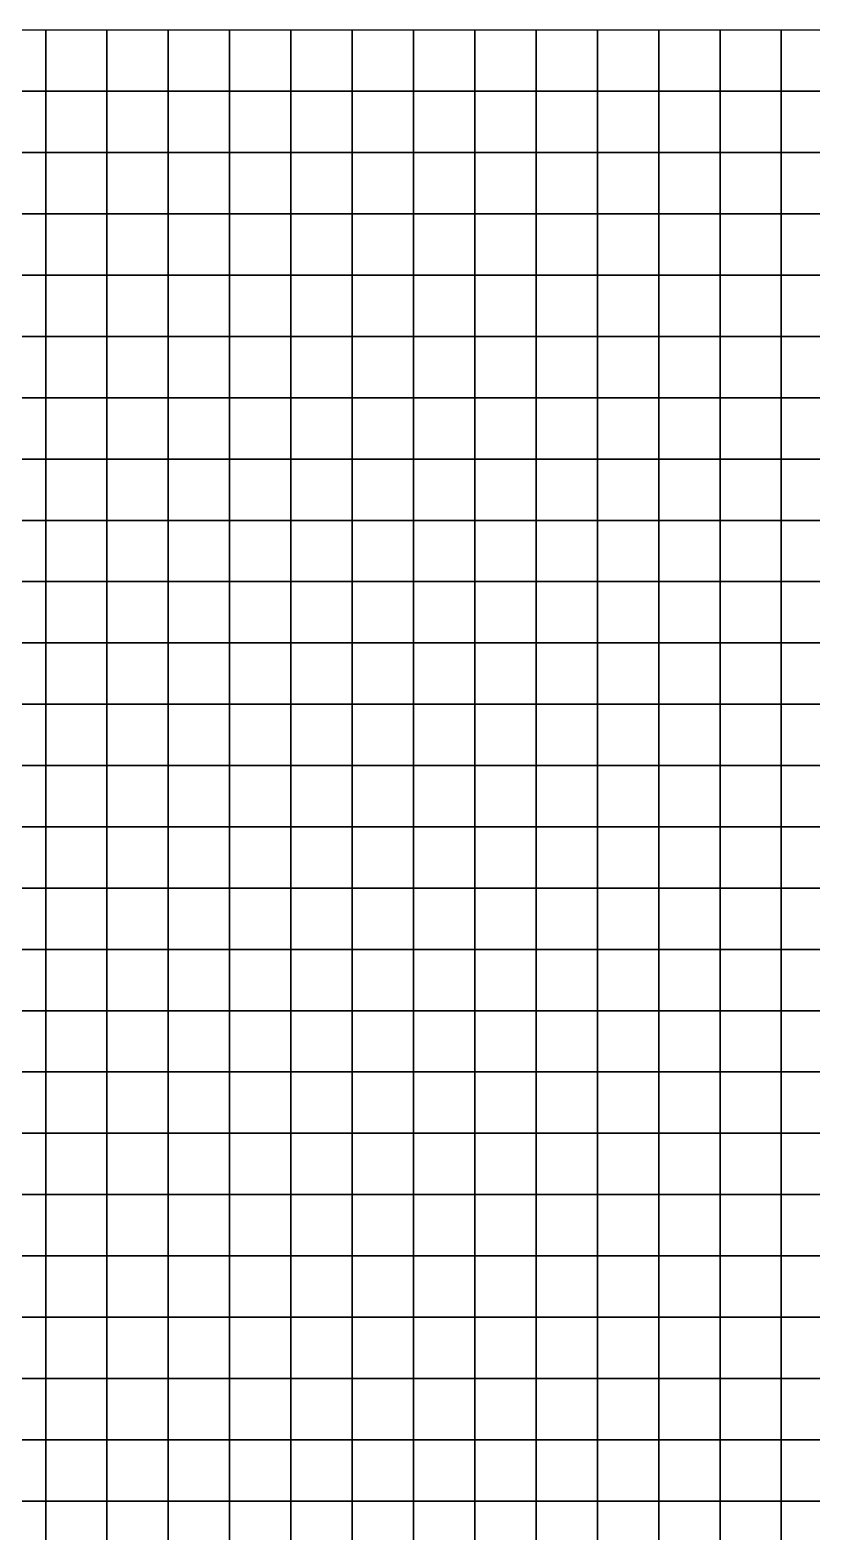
# Model space of a CAD drawing. Extents: x -32000 to 32000, y -32000 to 32000.
# Drawn here: x -23843 to -15680, y 16317 to 32000 of the extents above; entities that cross this region are included whole.
import ezdxf

# ---------------------------------------------------------------- set-up
doc = ezdxf.new("R2010")
doc.units = 0

msp = doc.modelspace()

# ---------------------------------------------------------------- linework, layer by layer
at = {"color": 1}
for points in [[(-24320, 31359.9961, 2082.3611), (-23680, 31359.9961, 2142.1033), (-23680, 32000), (-24320, 32000)], [(-23680, 31359.9961, 2142.1033), (-23040, 31359.9961, 2146.572), (-23040, 32000), (-23680, 32000)], [(-23040, 31359.9961, 2146.572), (-22400, 31359.9961, 1564.6782), (-22400, 32000), (-23040, 32000)], [(-22400, 31359.9961, 1564.6782), (-21760, 31359.9961, 1211.0225), (-21760, 32000), (-22400, 32000)], [(-21760, 31359.9961, 1211.0225), (-21120, 31359.9961, 1120.1591), (-21120, 32000), (-21760, 32000)], [(-21120, 31359.9961, 1120.1591), (-20480, 31359.9961, 883.9637), (-20480, 32000), (-21120, 32000)], [(-20480, 31359.9961, 883.9637), (-19840, 31359.9961, 720.4406), (-19840, 32000), (-20480, 32000)], [(-19840, 31359.9961, 720.4406), (-19200, 31359.9961, 608.906), (-19200, 32000), (-19840, 32000)], [(-19200, 31359.9961, 608.906), (-18560, 31359.9961, 471.6599), (-18560, 32000), (-19200, 32000)], [(-18560, 31359.9961, 471.6599), (-17920, 31359.9961, 416.6505), (-17920, 32000), (-18560, 32000)], [(-17920, 31359.9961, 416.6505), (-17280, 31359.9961, 490.7422), (-17280, 32000), (-17920, 32000)], [(-17280, 31359.9961, 490.7422), (-16640, 31359.9961, 812.2722), (-16640, 32000), (-17280, 32000)], [(-16640, 31359.9961, 812.2722), (-16000, 31359.9961, 1334.9171), (-16000, 32000), (-16640, 32000)], [(-16000, 31359.9961, 1334.9171), (-15360, 31359.9961, 1745.0542), (-15360, 32000), (-16000, 32000)], [(-24320, 30719.9961, 2654.4028), (-23680, 30719.9961, 2524.3857), (-23680, 31359.9961, 2142.1033), (-24320, 31359.9961, 2082.3611)], [(-23680, 30719.9961, 2524.3857), (-23040, 30719.9961, 2294.7563), (-23040, 31359.9961, 2146.572), (-23680, 31359.9961, 2142.1033)], [(-23040, 30719.9961, 2294.7563), (-22400, 30719.9961, 1602.8168), (-22400, 31359.9961, 1564.6782), (-23040, 31359.9961, 2146.572)], [(-22400, 30719.9961, 1602.8168), (-21760, 30719.9961, 1224.6257), (-21760, 31359.9961, 1211.0225), (-22400, 31359.9961, 1564.6782)], [(-21760, 30719.9961, 1224.6257), (-21120, 30719.9961, 1132.8544), (-21120, 31359.9961, 1120.1591), (-21760, 31359.9961, 1211.0225)], [(-21120, 30719.9961, 1132.8544), (-20480, 30719.9961, 1013.6851), (-20480, 31359.9961, 883.9637), (-21120, 31359.9961, 1120.1591)], [(-20480, 30719.9961, 1013.6851), (-19840, 30719.9961, 879.4163), (-19840, 31359.9961, 720.4406), (-20480, 31359.9961, 883.9637)], [(-19840, 30719.9961, 879.4163), (-19200, 30719.9961, 806.201), (-19200, 31359.9961, 608.906), (-19840, 31359.9961, 720.4406)], [(-19200, 30719.9961, 806.201), (-18560, 30719.9961, 708.9922), (-18560, 31359.9961, 471.6599), (-19200, 31359.9961, 608.906)], [(-18560, 30719.9961, 708.9922), (-17920, 30719.9961, 681.8777), (-17920, 31359.9961, 416.6505), (-18560, 31359.9961, 471.6599)], [(-17920, 30719.9961, 681.8777), (-17280, 30719.9961, 837.8306), (-17280, 31359.9961, 490.7422), (-17920, 31359.9961, 416.6505)], [(-17280, 30719.9961, 837.8306), (-16640, 30719.9961, 1079.7969), (-16640, 31359.9961, 812.2722), (-17280, 31359.9961, 490.7422)], [(-16640, 30719.9961, 1079.7969), (-16000, 30719.9961, 1380.9093), (-16000, 31359.9961, 1334.9171), (-16640, 31359.9961, 812.2722)], [(-16000, 30719.9961, 1380.9093), (-15360, 30719.9961, 1788.2471), (-15360, 31359.9961, 1745.0542), (-16000, 31359.9961, 1334.9171)], [(-24320, 30079.9961, 3199.8572), (-23680, 30079.9961, 2884.7847), (-23680, 30719.9961, 2524.3857), (-24320, 30719.9961, 2654.4028)], [(-23680, 30079.9961, 2884.7847), (-23040, 30079.9961, 2554.6899), (-23040, 30719.9961, 2294.7563), (-23680, 30719.9961, 2524.3857)], [(-23040, 30079.9961, 2554.6899), (-22400, 30079.9961, 2077.812), (-22400, 30719.9961, 1602.8168), (-23040, 30719.9961, 2294.7563)], [(-22400, 30079.9961, 2077.812), (-21760, 30079.9961, 1721.3451), (-21760, 30719.9961, 1224.6257), (-22400, 30719.9961, 1602.8168)], [(-21760, 30079.9961, 1721.3451), (-21120, 30079.9961, 1493.8444), (-21120, 30719.9961, 1132.8544), (-21760, 30719.9961, 1224.6257)], [(-21120, 30079.9961, 1493.8444), (-20480, 30079.9961, 1368.292), (-20480, 30719.9961, 1013.6851), (-21120, 30719.9961, 1132.8544)], [(-20480, 30079.9961, 1368.292), (-19840, 30079.9961, 1185.7764), (-19840, 30719.9961, 879.4163), (-20480, 30719.9961, 1013.6851)], [(-19840, 30079.9961, 1185.7764), (-19200, 30079.9961, 1046.4291), (-19200, 30719.9961, 806.201), (-19840, 30719.9961, 879.4163)], [(-19200, 30079.9961, 1046.4291), (-18560, 30079.9961, 975.9291), (-18560, 30719.9961, 708.9922), (-19200, 30719.9961, 806.201)], [(-18560, 30079.9961, 975.9291), (-17920, 30079.9961, 905.6034), (-17920, 30719.9961, 681.8777), (-18560, 30719.9961, 708.9922)], [(-17920, 30079.9961, 905.6034), (-17280, 30079.9961, 1088.4774), (-17280, 30719.9961, 837.8306), (-17920, 30719.9961, 681.8777)], [(-17280, 30079.9961, 1088.4774), (-16640, 30079.9961, 1305.6707), (-16640, 30719.9961, 1079.7969), (-17280, 30719.9961, 837.8306)], [(-16640, 30079.9961, 1305.6707), (-16000, 30079.9961, 1406.7507), (-16000, 30719.9961, 1380.9093), (-16640, 30719.9961, 1079.7969)], [(-16000, 30079.9961, 1406.7507), (-15360, 30079.9961, 1702.9196), (-15360, 30719.9961, 1788.2471), (-16000, 30719.9961, 1380.9093)], [(-24320, 29440, 3462.4221), (-23680, 29440, 3119.6563), (-23680, 30079.9961, 2884.7847), (-24320, 30079.9961, 3199.8572)], [(-23680, 29440, 3119.6563), (-23040, 29440, 2884.8623), (-23040, 30079.9961, 2554.6899), (-23680, 30079.9961, 2884.7847)], [(-23040, 29440, 2884.8623), (-22400, 29440, 2405.1887), (-22400, 30079.9961, 2077.812), (-23040, 30079.9961, 2554.6899)], [(-22400, 29440, 2405.1887), (-21760, 29440, 1870.9257), (-21760, 30079.9961, 1721.3451), (-22400, 30079.9961, 2077.812)], [(-21760, 29440, 1870.9257), (-21120, 29440, 1648.2645), (-21120, 30079.9961, 1493.8444), (-21760, 30079.9961, 1721.3451)], [(-21120, 29440, 1648.2645), (-20480, 29440, 1580.0179), (-20480, 30079.9961, 1368.292), (-21120, 30079.9961, 1493.8444)], [(-20480, 29440, 1580.0179), (-19840, 29440, 1452.3862), (-19840, 30079.9961, 1185.7764), (-20480, 30079.9961, 1368.292)], [(-19840, 29440, 1452.3862), (-19200, 29440, 1313.2853), (-19200, 30079.9961, 1046.4291), (-19840, 30079.9961, 1185.7764)], [(-19200, 29440, 1313.2853), (-18560, 29440, 1148.7229), (-18560, 30079.9961, 975.9291), (-19200, 30079.9961, 1046.4291)], [(-18560, 29440, 1148.7229), (-17920, 29440, 1071.7936), (-17920, 30079.9961, 905.6034), (-18560, 30079.9961, 975.9291)], [(-17920, 29440, 1071.7936), (-17280, 29440, 1298.3668), (-17280, 30079.9961, 1088.4774), (-17920, 30079.9961, 905.6034)], [(-17280, 29440, 1298.3668), (-16640, 29440, 1539.6964), (-16640, 30079.9961, 1305.6707), (-17280, 30079.9961, 1088.4774)], [(-16640, 29440, 1539.6964), (-16000, 29440, 1561.2625), (-16000, 30079.9961, 1406.7507), (-16640, 30079.9961, 1305.6707)], [(-16000, 29440, 1561.2625), (-15360, 29440, 1638.9646), (-15360, 30079.9961, 1702.9196), (-16000, 30079.9961, 1406.7507)], [(-24320, 28800, 3607.5706), (-23680, 28800, 3231.467), (-23680, 29440, 3119.6563), (-24320, 29440, 3462.4221)], [(-23680, 28800, 3231.467), (-23040, 28800, 3018.9421), (-23040, 29440, 2884.8623), (-23680, 29440, 3119.6563)], [(-23040, 28800, 3018.9421), (-22400, 28800, 2572.9609), (-22400, 29440, 2405.1887), (-23040, 29440, 2884.8623)], [(-22400, 28800, 2572.9609), (-21760, 28800, 2119.2683), (-21760, 29440, 1870.9257), (-22400, 29440, 2405.1887)], [(-21760, 28800, 2119.2683), (-21120, 28800, 1943.1288), (-21120, 29440, 1648.2645), (-21760, 29440, 1870.9257)], [(-21120, 28800, 1943.1288), (-20480, 28800, 1747.6288), (-20480, 29440, 1580.0179), (-21120, 29440, 1648.2645)], [(-20480, 28800, 1747.6288), (-19840, 28800, 1531.1403), (-19840, 29440, 1452.3862), (-20480, 29440, 1580.0179)], [(-19840, 28800, 1531.1403), (-19200, 28800, 1345.4757), (-19200, 29440, 1313.2853), (-19840, 29440, 1452.3862)], [(-19200, 28800, 1345.4757), (-18560, 28800, 1320.6588), (-18560, 29440, 1148.7229), (-19200, 29440, 1313.2853)], [(-18560, 28800, 1320.6588), (-17920, 28800, 1490.0497), (-17920, 29440, 1071.7936), (-18560, 29440, 1148.7229)], [(-17920, 28800, 1490.0497), (-17280, 28800, 1621.9663), (-17280, 29440, 1298.3668), (-17920, 29440, 1071.7936)], [(-17280, 28800, 1621.9663), (-16640, 28800, 1707.7146), (-16640, 29440, 1539.6964), (-17280, 29440, 1298.3668)], [(-16640, 28800, 1707.7146), (-16000, 28800, 1685.5737), (-16000, 29440, 1561.2625), (-16640, 29440, 1539.6964)], [(-16000, 28800, 1685.5737), (-15360, 28800, 1627.8049), (-15360, 29440, 1638.9646), (-16000, 29440, 1561.2625)], [(-24320, 28160, 3747.0063), (-23680, 28160, 3428.0391), (-23680, 28800, 3231.467), (-24320, 28800, 3607.5706)], [(-23680, 28160, 3428.0391), (-23040, 28160, 3093.3162), (-23040, 28800, 3018.9421), (-23680, 28800, 3231.467)], [(-23040, 28160, 3093.3162), (-22400, 28160, 2756.9104), (-22400, 28800, 2572.9609), (-23040, 28800, 3018.9421)], [(-22400, 28160, 2756.9104), (-21760, 28160, 2501.4211), (-21760, 28800, 2119.2683), (-22400, 28800, 2572.9609)], [(-21760, 28160, 2501.4211), (-21120, 28160, 2145.8286), (-21120, 28800, 1943.1288), (-21760, 28800, 2119.2683)], [(-21120, 28160, 2145.8286), (-20480, 28160, 1761.3495), (-20480, 28800, 1747.6288), (-21120, 28800, 1943.1288)], [(-20480, 28160, 1761.3495), (-19840, 28160, 1583.2365), (-19840, 28800, 1531.1403), (-20480, 28800, 1747.6288)], [(-19840, 28160, 1583.2365), (-19200, 28160, 1477.599), (-19200, 28800, 1345.4757), (-19840, 28800, 1531.1403)], [(-19200, 28160, 1477.599), (-18560, 28160, 1537.072), (-18560, 28800, 1320.6588), (-19200, 28800, 1345.4757)], [(-18560, 28160, 1537.072), (-17920, 28160, 1693.4133), (-17920, 28800, 1490.0497), (-18560, 28800, 1320.6588)], [(-17920, 28160, 1693.4133), (-17280, 28160, 1728.2915), (-17280, 28800, 1621.9663), (-17920, 28800, 1490.0497)], [(-17280, 28160, 1728.2915), (-16640, 28160, 1751.8278), (-16640, 28800, 1707.7146), (-17280, 28800, 1621.9663)], [(-16640, 28160, 1751.8278), (-16000, 28160, 1742.9293), (-16000, 28800, 1685.5737), (-16640, 28800, 1707.7146)], [(-16000, 28160, 1742.9293), (-15360, 28160, 1652.3872), (-15360, 28800, 1627.8049), (-16000, 28800, 1685.5737)], [(-24320, 27520, 3625.5027), (-23680, 27520, 3553.5259), (-23680, 28160, 3428.0391), (-24320, 28160, 3747.0063)], [(-23680, 27520, 3553.5259), (-23040, 27520, 3259.208), (-23040, 28160, 3093.3162), (-23680, 28160, 3428.0391)], [(-23040, 27520, 3259.208), (-22400, 27520, 2862.6216), (-22400, 28160, 2756.9104), (-23040, 28160, 3093.3162)], [(-22400, 27520, 2862.6216), (-21760, 27520, 2501.3479), (-21760, 28160, 2501.4211), (-22400, 28160, 2756.9104)], [(-21760, 27520, 2501.3479), (-21120, 27520, 2010.4418), (-21120, 28160, 2145.8286), (-21760, 28160, 2501.4211)], [(-21120, 27520, 2010.4418), (-20480, 27520, 1658.0505), (-20480, 28160, 1761.3495), (-21120, 28160, 2145.8286)], [(-20480, 27520, 1658.0505), (-19840, 27520, 1599.4379), (-19840, 28160, 1583.2365), (-20480, 28160, 1761.3495)], [(-19840, 27520, 1599.4379), (-19200, 27520, 1621.5787), (-19200, 28160, 1477.599), (-19840, 28160, 1583.2365)], [(-19200, 27520, 1621.5787), (-18560, 27520, 1627.5171), (-18560, 28160, 1537.072), (-19200, 28160, 1477.599)], [(-18560, 27520, 1627.5171), (-17920, 27520, 1628.8416), (-17920, 28160, 1693.4133), (-18560, 28160, 1537.072)], [(-17920, 27520, 1628.8416), (-17280, 27520, 1632.0415), (-17280, 28160, 1728.2915), (-17920, 28160, 1693.4133)], [(-17280, 27520, 1632.0415), (-16640, 27520, 1655.9875), (-16640, 28160, 1751.8278), (-17280, 28160, 1728.2915)], [(-16640, 27520, 1655.9875), (-16000, 27520, 1755.1704), (-16000, 28160, 1742.9293), (-16640, 28160, 1751.8278)], [(-16000, 27520, 1755.1704), (-15360, 27520, 1745.8798), (-15360, 28160, 1652.3872), (-16000, 28160, 1742.9293)], [(-24320, 26879.9961, 3652.9785), (-23680, 26879.9961, 3599.6108), (-23680, 27520, 3553.5259), (-24320, 27520, 3625.5027)], [(-23680, 26879.9961, 3599.6108), (-23040, 26879.9961, 3184.3599), (-23040, 27520, 3259.208), (-23680, 27520, 3553.5259)], [(-23040, 26879.9961, 3184.3599), (-22400, 26879.9961, 2723.22), (-22400, 27520, 2862.6216), (-23040, 27520, 3259.208)], [(-22400, 26879.9961, 2723.22), (-21760, 26879.9961, 2252.6238), (-21760, 27520, 2501.3479), (-22400, 27520, 2862.6216)], [(-21760, 26879.9961, 2252.6238), (-21120, 26879.9961, 1824.4792), (-21120, 27520, 2010.4418), (-21760, 27520, 2501.3479)], [(-21120, 26879.9961, 1824.4792), (-20480, 26879.9961, 1687.5068), (-20480, 27520, 1658.0505), (-21120, 27520, 2010.4418)], [(-20480, 26879.9961, 1687.5068), (-19840, 26879.9961, 1683.505), (-19840, 27520, 1599.4379), (-20480, 27520, 1658.0505)], [(-19840, 26879.9961, 1683.505), (-19200, 26879.9961, 1678.9192), (-19200, 27520, 1621.5787), (-19840, 27520, 1599.4379)], [(-19200, 26879.9961, 1678.9192), (-18560, 26879.9961, 1633.7284), (-18560, 27520, 1627.5171), (-19200, 27520, 1621.5787)], [(-18560, 26879.9961, 1633.7284), (-17920, 26879.9961, 1632.0415), (-17920, 27520, 1628.8416), (-18560, 27520, 1627.5171)], [(-17920, 26879.9961, 1632.0415), (-17280, 26879.9961, 1633.3672), (-17280, 27520, 1632.0415), (-17920, 27520, 1628.8416)], [(-17280, 26879.9961, 1633.3672), (-16640, 26879.9961, 1636.5671), (-16640, 27520, 1655.9875), (-17280, 27520, 1632.0415)], [(-16640, 26879.9961, 1636.5671), (-16000, 26879.9961, 1744.7405), (-16000, 27520, 1755.1704), (-16640, 27520, 1655.9875)], [(-16000, 26879.9961, 1744.7405), (-15360, 26879.9961, 1785.1267), (-15360, 27520, 1745.8798), (-16000, 27520, 1755.1704)], [(-24320, 26239.9961, 3915.6411), (-23680, 26239.9961, 3584.6458), (-23680, 26879.9961, 3599.6108), (-24320, 26879.9961, 3652.9785)], [(-23680, 26239.9961, 3584.6458), (-23040, 26239.9961, 3222.0107), (-23040, 26879.9961, 3184.3599), (-23680, 26879.9961, 3599.6108)], [(-23040, 26239.9961, 3222.0107), (-22400, 26239.9961, 2543.0459), (-22400, 26879.9961, 2723.22), (-23040, 26879.9961, 3184.3599)], [(-22400, 26239.9961, 2543.0459), (-21760, 26239.9961, 1946.0792), (-21760, 26879.9961, 2252.6238), (-22400, 26879.9961, 2723.22)], [(-21760, 26239.9961, 1946.0792), (-21120, 26239.9961, 1792.4999), (-21120, 26879.9961, 1824.4792), (-21760, 26879.9961, 2252.6238)], [(-21120, 26239.9961, 1792.4999), (-20480, 26239.9961, 1873.4602), (-20480, 26879.9961, 1687.5068), (-21120, 26879.9961, 1824.4792)], [(-20480, 26239.9961, 1873.4602), (-19840, 26239.9961, 1821.4146), (-19840, 26879.9961, 1683.505), (-20480, 26879.9961, 1687.5068)], [(-19840, 26239.9961, 1821.4146), (-19200, 26239.9961, 1753.3372), (-19200, 26879.9961, 1678.9192), (-19840, 26879.9961, 1683.505)], [(-19200, 26239.9961, 1753.3372), (-18560, 26239.9961, 1662.2168), (-18560, 26879.9961, 1633.7284), (-19200, 26879.9961, 1678.9192)], [(-18560, 26239.9961, 1662.2168), (-17920, 26239.9961, 1635.2415), (-17920, 26879.9961, 1632.0415), (-18560, 26879.9961, 1633.7284)], [(-17920, 26239.9961, 1635.2415), (-17280, 26239.9961, 1636.5671), (-17280, 26879.9961, 1633.3672), (-17920, 26879.9961, 1632.0415)], [(-17280, 26239.9961, 1636.5671), (-16640, 26239.9961, 1637.8927), (-16640, 26879.9961, 1636.5671), (-17280, 26879.9961, 1633.3672)], [(-16640, 26239.9961, 1637.8927), (-16000, 26239.9961, 1742.2546), (-16000, 26879.9961, 1744.7405), (-16640, 26879.9961, 1636.5671)], [(-16000, 26239.9961, 1742.2546), (-15360, 26239.9961, 1797.3433), (-15360, 26879.9961, 1785.1267), (-16000, 26879.9961, 1744.7405)], [(-24320, 25600, 4139.9185), (-23680, 25600, 3843.8003), (-23680, 26239.9961, 3584.6458), (-24320, 26239.9961, 3915.6411)], [(-23680, 25600, 3843.8003), (-23040, 25600, 3629.2622), (-23040, 26239.9961, 3222.0107), (-23680, 26239.9961, 3584.6458)], [(-23040, 25600, 3629.2622), (-22400, 25600, 2742.3462), (-22400, 26239.9961, 2543.0459), (-23040, 26239.9961, 3222.0107)], [(-22400, 25600, 2742.3462), (-21760, 25600, 2184.8979), (-21760, 26239.9961, 1946.0792), (-22400, 26239.9961, 2543.0459)], [(-21760, 25600, 2184.8979), (-21120, 25600, 2336.699), (-21120, 26239.9961, 1792.4999), (-21760, 26239.9961, 1946.0792)], [(-21120, 25600, 2336.699), (-20480, 25600, 2387.1958), (-20480, 26239.9961, 1873.4602), (-21120, 26239.9961, 1792.4999)], [(-20480, 25600, 2387.1958), (-19840, 25600, 2100.5481), (-19840, 26239.9961, 1821.4146), (-20480, 26239.9961, 1873.4602)], [(-19840, 25600, 2100.5481), (-19200, 25600, 1963.8962), (-19200, 26239.9961, 1753.3372), (-19840, 26239.9961, 1821.4146)], [(-19200, 25600, 1963.8962), (-18560, 25600, 1775.4214), (-18560, 26239.9961, 1662.2168), (-19200, 26239.9961, 1753.3372)], [(-18560, 25600, 1775.4214), (-17920, 25600, 1638.7333), (-17920, 26239.9961, 1635.2415), (-18560, 26239.9961, 1662.2168)], [(-17920, 25600, 1638.7333), (-17280, 25600, 1639.7671), (-17280, 26239.9961, 1636.5671), (-17920, 26239.9961, 1635.2415)], [(-17280, 25600, 1639.7671), (-16640, 25600, 1641.0927), (-16640, 26239.9961, 1637.8927), (-17280, 26239.9961, 1636.5671)], [(-16640, 25600, 1641.0927), (-16000, 25600, 1732.7352), (-16000, 26239.9961, 1742.2546), (-16640, 26239.9961, 1637.8927)], [(-16000, 25600, 1732.7352), (-15360, 25600, 1865.5739), (-15360, 26239.9961, 1797.3433), (-16000, 26239.9961, 1742.2546)], [(-24320, 24960, 4587.2505), (-23680, 24960, 4342.2925), (-23680, 25600, 3843.8003), (-24320, 25600, 4139.9185)], [(-23680, 24960, 4342.2925), (-23040, 24960, 3845.5315), (-23040, 25600, 3629.2622), (-23680, 25600, 3843.8003)], [(-23040, 24960, 3845.5315), (-22400, 24960, 3319.8608), (-22400, 25600, 2742.3462), (-23040, 25600, 3629.2622)], [(-22400, 24960, 3319.8608), (-21760, 24960, 3144.1235), (-21760, 25600, 2184.8979), (-22400, 25600, 2742.3462)], [(-21760, 24960, 3144.1235), (-21120, 24960, 3123.4438), (-21120, 25600, 2336.699), (-21760, 25600, 2184.8979)], [(-21120, 24960, 3123.4438), (-20480, 24960, 3006.1475), (-20480, 25600, 2387.1958), (-21120, 25600, 2336.699)], [(-20480, 24960, 3006.1475), (-19840, 24960, 2675.7036), (-19840, 25600, 2100.5481), (-20480, 25600, 2387.1958)], [(-19840, 24960, 2675.7036), (-19200, 24960, 2410.8525), (-19200, 25600, 1963.8962), (-19840, 25600, 2100.5481)], [(-19200, 24960, 2410.8525), (-18560, 24960, 2060.9482), (-18560, 25600, 1775.4214), (-19200, 25600, 1963.8962)], [(-18560, 24960, 2060.9482), (-17920, 24960, 1747.3203), (-17920, 25600, 1638.7333), (-18560, 25600, 1775.4214)], [(-17920, 24960, 1747.3203), (-17280, 24960, 1642.967), (-17280, 25600, 1639.7671), (-17920, 25600, 1638.7333)], [(-17280, 24960, 1642.967), (-16640, 24960, 1644.2926), (-16640, 25600, 1641.0927), (-17280, 25600, 1639.7671)], [(-16640, 24960, 1644.2926), (-16000, 24960, 1743.5778), (-16000, 25600, 1732.7352), (-16640, 25600, 1641.0927)], [(-16000, 24960, 1743.5778), (-15360, 24960, 1993.0109), (-15360, 25600, 1865.5739), (-16000, 25600, 1732.7352)], [(-24320, 24320, 4931.104), (-23680, 24320, 4689.2168), (-23680, 24960, 4342.2925), (-24320, 24960, 4587.2505)], [(-23680, 24320, 4689.2168), (-23040, 24320, 4340.0537), (-23040, 24960, 3845.5315), (-23680, 24960, 4342.2925)], [(-23040, 24320, 4340.0537), (-22400, 24320, 4107.8535), (-22400, 24960, 3319.8608), (-23040, 24960, 3845.5315)], [(-22400, 24320, 4107.8535), (-21760, 24320, 3859.8145), (-21760, 24960, 3144.1235), (-22400, 24960, 3319.8608)], [(-21760, 24320, 3859.8145), (-21120, 24320, 3524.2168), (-21120, 24960, 3123.4438), (-21760, 24960, 3144.1235)], [(-21120, 24320, 3524.2168), (-20480, 24320, 3199.8572), (-20480, 24960, 3006.1475), (-21120, 24960, 3123.4438)], [(-20480, 24320, 3199.8572), (-19840, 24320, 2900.2722), (-19840, 24960, 2675.7036), (-20480, 24960, 3006.1475)], [(-19840, 24320, 2900.2722), (-19200, 24320, 2546.3191), (-19200, 24960, 2410.8525), (-19840, 24960, 2675.7036)], [(-19200, 24320, 2546.3191), (-18560, 24320, 2179.4653), (-18560, 24960, 2060.9482), (-19200, 24960, 2410.8525)], [(-18560, 24320, 2179.4653), (-17920, 24320, 1865.9489), (-17920, 24960, 1747.3203), (-18560, 24960, 2060.9482)], [(-17920, 24320, 1865.9489), (-17280, 24320, 1721.458), (-17280, 24960, 1642.967), (-17920, 24960, 1747.3203)], [(-17280, 24320, 1721.458), (-16640, 24320, 1735.8864), (-16640, 24960, 1644.2926), (-17280, 24960, 1642.967)], [(-16640, 24320, 1735.8864), (-16000, 24320, 1863.0934), (-16000, 24960, 1743.5778), (-16640, 24960, 1644.2926)], [(-16000, 24320, 1863.0934), (-15360, 24320, 2064.2297), (-15360, 24960, 1993.0109), (-16000, 24960, 1743.5778)], [(-24320, 23680, 4993.623), (-23680, 23680, 4919.0537), (-23680, 24320, 4689.2168), (-24320, 24320, 4931.104)], [(-23680, 23680, 4919.0537), (-23040, 23680, 4704.8716), (-23040, 24320, 4340.0537), (-23680, 24320, 4689.2168)], [(-23040, 23680, 4704.8716), (-22400, 23680, 4294.5259), (-22400, 24320, 4107.8535), (-23040, 24320, 4340.0537)], [(-22400, 23680, 4294.5259), (-21760, 23680, 3905.1704), (-21760, 24320, 3859.8145), (-22400, 24320, 4107.8535)], [(-21760, 23680, 3905.1704), (-21120, 23680, 3545.4807), (-21120, 24320, 3524.2168), (-21760, 24320, 3859.8145)], [(-21120, 23680, 3545.4807), (-20480, 23680, 3168.2891), (-20480, 24320, 3199.8572), (-21120, 24320, 3524.2168)], [(-20480, 23680, 3168.2891), (-19840, 23680, 2897.707), (-19840, 24320, 2900.2722), (-20480, 24320, 3199.8572)], [(-19840, 23680, 2897.707), (-19200, 23680, 2643.8713), (-19200, 24320, 2546.3191), (-19840, 24320, 2900.2722)], [(-19200, 23680, 2643.8713), (-18560, 23680, 2355.8118), (-18560, 24320, 2179.4653), (-19200, 24320, 2546.3191)], [(-18560, 23680, 2355.8118), (-17920, 23680, 2044.7222), (-17920, 24320, 1865.9489), (-18560, 24320, 2179.4653)], [(-17920, 23680, 2044.7222), (-17280, 23680, 1885.4486), (-17280, 24320, 1721.458), (-17920, 24320, 1865.9489)], [(-17280, 23680, 1885.4486), (-16640, 23680, 1922.0232), (-16640, 24320, 1735.8864), (-17280, 24320, 1721.458)], [(-16640, 23680, 1922.0232), (-16000, 23680, 2053.075), (-16000, 24320, 1863.0934), (-16640, 24320, 1735.8864)], [(-16000, 23680, 2053.075), (-15360, 23680, 2138.2354), (-15360, 24320, 2064.2297), (-16000, 24320, 1863.0934)], [(-24320, 23039.9961, 5070.2852), (-23680, 23039.9961, 5039.0435), (-23680, 23680, 4919.0537), (-24320, 23680, 4993.623)], [(-23680, 23039.9961, 5039.0435), (-23040, 23039.9961, 4656.9561), (-23040, 23680, 4704.8716), (-23680, 23680, 4919.0537)], [(-23040, 23039.9961, 4656.9561), (-22400, 23039.9961, 4098.5098), (-22400, 23680, 4294.5259), (-23040, 23680, 4704.8716)], [(-22400, 23039.9961, 4098.5098), (-21760, 23039.9961, 3864.7439), (-21760, 23680, 3905.1704), (-22400, 23680, 4294.5259)], [(-21760, 23039.9961, 3864.7439), (-21120, 23039.9961, 3581.6045), (-21120, 23680, 3545.4807), (-21760, 23680, 3905.1704)], [(-21120, 23039.9961, 3581.6045), (-20480, 23039.9961, 3223.4763), (-20480, 23680, 3168.2891), (-21120, 23680, 3545.4807)], [(-20480, 23039.9961, 3223.4763), (-19840, 23039.9961, 2914.4727), (-19840, 23680, 2897.707), (-20480, 23680, 3168.2891)], [(-19840, 23039.9961, 2914.4727), (-19200, 23039.9961, 2703.0957), (-19200, 23680, 2643.8713), (-19840, 23680, 2897.707)], [(-19200, 23039.9961, 2703.0957), (-18560, 23039.9961, 2540.1047), (-18560, 23680, 2355.8118), (-19200, 23680, 2643.8713)], [(-18560, 23039.9961, 2540.1047), (-17920, 23039.9961, 2199.3394), (-17920, 23680, 2044.7222), (-18560, 23680, 2355.8118)], [(-17920, 23039.9961, 2199.3394), (-17280, 23039.9961, 1952.0847), (-17280, 23680, 1885.4486), (-17920, 23680, 2044.7222)], [(-17280, 23039.9961, 1952.0847), (-16640, 23039.9961, 2000.4879), (-16640, 23680, 1922.0232), (-17280, 23680, 1885.4486)], [(-16640, 23039.9961, 2000.4879), (-16000, 23039.9961, 2127.7959), (-16000, 23680, 2053.075), (-16640, 23680, 1922.0232)], [(-16000, 23039.9961, 2127.7959), (-15360, 23039.9961, 2310.9548), (-15360, 23680, 2138.2354), (-16000, 23680, 2053.075)], [(-24320, 22399.9961, 4943.9287), (-23680, 22399.9961, 4831.5293), (-23680, 23039.9961, 5039.0435), (-24320, 23039.9961, 5070.2852)], [(-23680, 22399.9961, 4831.5293), (-23040, 22399.9961, 4462.0884), (-23040, 23039.9961, 4656.9561), (-23680, 23039.9961, 5039.0435)], [(-23040, 22399.9961, 4462.0884), (-22400, 22399.9961, 4045.5242), (-22400, 23039.9961, 4098.5098), (-23040, 23039.9961, 4656.9561)], [(-22400, 22399.9961, 4045.5242), (-21760, 22399.9961, 3953.6155), (-21760, 23039.9961, 3864.7439), (-22400, 23039.9961, 4098.5098)], [(-21760, 22399.9961, 3953.6155), (-21120, 22399.9961, 3798.613), (-21120, 23039.9961, 3581.6045), (-21760, 23039.9961, 3864.7439)], [(-21120, 22399.9961, 3798.613), (-20480, 22399.9961, 3474.5449), (-20480, 23039.9961, 3223.4763), (-21120, 23039.9961, 3581.6045)], [(-20480, 22399.9961, 3474.5449), (-19840, 22399.9961, 3119.23), (-19840, 23039.9961, 2914.4727), (-20480, 23039.9961, 3223.4763)], [(-19840, 22399.9961, 3119.23), (-19200, 22399.9961, 2844.9917), (-19200, 23039.9961, 2703.0957), (-19840, 23039.9961, 2914.4727)], [(-19200, 22399.9961, 2844.9917), (-18560, 22399.9961, 2619.7834), (-18560, 23039.9961, 2540.1047), (-19200, 23039.9961, 2703.0957)], [(-18560, 22399.9961, 2619.7834), (-17920, 22399.9961, 2292.9517), (-17920, 23039.9961, 2199.3394), (-18560, 23039.9961, 2540.1047)], [(-17920, 22399.9961, 2292.9517), (-17280, 22399.9961, 2018.1906), (-17280, 23039.9961, 1952.0847), (-17920, 23039.9961, 2199.3394)], [(-17280, 22399.9961, 2018.1906), (-16640, 22399.9961, 2100.3523), (-16640, 23039.9961, 2000.4879), (-17280, 23039.9961, 1952.0847)], [(-16640, 22399.9961, 2100.3523), (-16000, 22399.9961, 2286.3049), (-16000, 23039.9961, 2127.7959), (-16640, 23039.9961, 2000.4879)], [(-16000, 22399.9961, 2286.3049), (-15360, 22399.9961, 2588.6833), (-15360, 23039.9961, 2310.9548), (-16000, 23039.9961, 2127.7959)], [(-24320, 21760, 4727.5049), (-23680, 21760, 4299.8384), (-23680, 22399.9961, 4831.5293), (-24320, 22399.9961, 4943.9287)], [(-23680, 21760, 4299.8384), (-23040, 21760, 4005.0266), (-23040, 22399.9961, 4462.0884), (-23680, 22399.9961, 4831.5293)], [(-23040, 21760, 4005.0266), (-22400, 21760, 3890.4041), (-22400, 22399.9961, 4045.5242), (-23040, 22399.9961, 4462.0884)], [(-22400, 21760, 3890.4041), (-21760, 21760, 3799.147), (-21760, 22399.9961, 3953.6155), (-22400, 22399.9961, 4045.5242)], [(-21760, 21760, 3799.147), (-21120, 21760, 3763.9749), (-21120, 22399.9961, 3798.613), (-21760, 22399.9961, 3953.6155)], [(-21120, 21760, 3763.9749), (-20480, 21760, 3709.6169), (-20480, 22399.9961, 3474.5449), (-21120, 22399.9961, 3798.613)], [(-20480, 21760, 3709.6169), (-19840, 21760, 3500.2632), (-19840, 22399.9961, 3119.23), (-20480, 22399.9961, 3474.5449)], [(-19840, 21760, 3500.2632), (-19200, 21760, 3218.8633), (-19200, 22399.9961, 2844.9917), (-19840, 22399.9961, 3119.23)], [(-19200, 21760, 3218.8633), (-18560, 21760, 2741.3074), (-18560, 22399.9961, 2619.7834), (-19200, 22399.9961, 2844.9917)], [(-18560, 21760, 2741.3074), (-17920, 21760, 2385.719), (-17920, 22399.9961, 2292.9517), (-18560, 22399.9961, 2619.7834)], [(-17920, 21760, 2385.719), (-17280, 21760, 2193.7483), (-17280, 22399.9961, 2018.1906), (-17920, 22399.9961, 2292.9517)], [(-17280, 21760, 2193.7483), (-16640, 21760, 2327.4304), (-16640, 22399.9961, 2100.3523), (-17280, 22399.9961, 2018.1906)], [(-16640, 21760, 2327.4304), (-16000, 21760, 2603.4106), (-16000, 22399.9961, 2286.3049), (-16640, 22399.9961, 2100.3523)], [(-16000, 21760, 2603.4106), (-15360, 21760, 2911.6155), (-15360, 22399.9961, 2588.6833), (-16000, 22399.9961, 2286.3049)], [(-24320, 21120, 4415.7739), (-23680, 21120, 3750.196), (-23680, 21760, 4299.8384), (-24320, 21760, 4727.5049)], [(-23680, 21120, 3750.196), (-23040, 21120, 3471.1936), (-23040, 21760, 4005.0266), (-23680, 21760, 4299.8384)], [(-23040, 21120, 3471.1936), (-22400, 21120, 3529.1821), (-22400, 21760, 3890.4041), (-23040, 21760, 4005.0266)], [(-22400, 21120, 3529.1821), (-21760, 21120, 3380.0498), (-21760, 21760, 3799.147), (-22400, 21760, 3890.4041)], [(-21760, 21120, 3380.0498), (-21120, 21120, 3286.1736), (-21120, 21760, 3763.9749), (-21760, 21760, 3799.147)], [(-21120, 21120, 3286.1736), (-20480, 21120, 3378.5833), (-20480, 21760, 3709.6169), (-21120, 21760, 3763.9749)], [(-20480, 21120, 3378.5833), (-19840, 21120, 3449.6814), (-19840, 21760, 3500.2632), (-20480, 21760, 3709.6169)], [(-19840, 21120, 3449.6814), (-19200, 21120, 3402.4822), (-19200, 21760, 3218.8633), (-19840, 21760, 3500.2632)], [(-19200, 21120, 3402.4822), (-18560, 21120, 2939.9353), (-18560, 21760, 2741.3074), (-19200, 21760, 3218.8633)], [(-18560, 21120, 2939.9353), (-17920, 21120, 2697.1729), (-17920, 21760, 2385.719), (-18560, 21760, 2741.3074)], [(-17920, 21120, 2697.1729), (-17280, 21120, 2635.9988), (-17280, 21760, 2193.7483), (-17920, 21760, 2385.719)], [(-17280, 21120, 2635.9988), (-16640, 21120, 2786.3467), (-16640, 21760, 2327.4304), (-17280, 21760, 2193.7483)], [(-16640, 21120, 2786.3467), (-16000, 21120, 3014.083), (-16000, 21760, 2603.4106), (-16640, 21760, 2327.4304)], [(-16000, 21120, 3014.083), (-15360, 21120, 3166.96), (-15360, 21760, 2911.6155), (-16000, 21760, 2603.4106)], [(-24320, 20480, 3977.5981), (-23680, 20480, 3376.1631), (-23680, 21120, 3750.196), (-24320, 21120, 4415.7739)], [(-23680, 20480, 3376.1631), (-23040, 20480, 3224.6711), (-23040, 21120, 3471.1936), (-23680, 21120, 3750.196)], [(-23040, 20480, 3224.6711), (-22400, 20480, 3210.3259), (-22400, 21120, 3529.1821), (-23040, 21120, 3471.1936)], [(-22400, 20480, 3210.3259), (-21760, 20480, 3187.1409), (-21760, 21120, 3380.0498), (-22400, 21120, 3529.1821)], [(-21760, 20480, 3187.1409), (-21120, 20480, 3073.6389), (-21120, 21120, 3286.1736), (-21760, 21120, 3380.0498)], [(-21120, 20480, 3073.6389), (-20480, 20480, 2966.9063), (-20480, 21120, 3378.5833), (-21120, 21120, 3286.1736)], [(-20480, 20480, 2966.9063), (-19840, 20480, 3109.3557), (-19840, 21120, 3449.6814), (-20480, 21120, 3378.5833)], [(-19840, 20480, 3109.3557), (-19200, 20480, 3280.8105), (-19200, 21120, 3402.4822), (-19840, 21120, 3449.6814)], [(-19200, 20480, 3280.8105), (-18560, 20480, 3084.7285), (-18560, 21120, 2939.9353), (-19200, 21120, 3402.4822)], [(-18560, 20480, 3084.7285), (-17920, 20480, 3035.0188), (-17920, 21120, 2697.1729), (-18560, 21120, 2939.9353)], [(-17920, 20480, 3035.0188), (-17280, 20480, 3024.6233), (-17280, 21120, 2635.9988), (-17920, 21120, 2697.1729)], [(-17280, 20480, 3024.6233), (-16640, 20480, 3027.2874), (-16640, 21120, 2786.3467), (-17280, 21120, 2635.9988)], [(-16640, 20480, 3027.2874), (-16000, 20480, 3170.8357), (-16000, 21120, 3014.083), (-16640, 21120, 2786.3467)], [(-16000, 20480, 3170.8357), (-15360, 20480, 3191.2148), (-15360, 21120, 3166.96), (-16000, 21120, 3014.083)], [(-24320, 19840, 4112.4634), (-23680, 19840, 3495.5959), (-23680, 20480, 3376.1631), (-24320, 20480, 3977.5981)], [(-23680, 19840, 3495.5959), (-23040, 19840, 3283.8535), (-23040, 20480, 3224.6711), (-23680, 20480, 3376.1631)], [(-23040, 19840, 3283.8535), (-22400, 19840, 3220.2908), (-22400, 20480, 3210.3259), (-23040, 20480, 3224.6711)], [(-22400, 19840, 3220.2908), (-21760, 19840, 3220.823), (-21760, 20480, 3187.1409), (-22400, 20480, 3210.3259)], [(-21760, 19840, 3220.823), (-21120, 19840, 3026.3684), (-21120, 20480, 3073.6389), (-21760, 20480, 3187.1409)], [(-21120, 19840, 3026.3684), (-20480, 19840, 2792.4604), (-20480, 20480, 2966.9063), (-21120, 20480, 3073.6389)], [(-20480, 19840, 2792.4604), (-19840, 19840, 2787.4656), (-19840, 20480, 3109.3557), (-20480, 20480, 2966.9063)], [(-19840, 19840, 2787.4656), (-19200, 19840, 2929.374), (-19200, 20480, 3280.8105), (-19840, 20480, 3109.3557)], [(-19200, 19840, 2929.374), (-18560, 19840, 2942.2854), (-18560, 20480, 3084.7285), (-19200, 20480, 3280.8105)], [(-18560, 19840, 2942.2854), (-17920, 19840, 2911.1284), (-17920, 20480, 3035.0188), (-18560, 20480, 3084.7285)], [(-17920, 19840, 2911.1284), (-17280, 19840, 2857.7788), (-17280, 20480, 3024.6233), (-17920, 20480, 3035.0188)], [(-17280, 19840, 2857.7788), (-16640, 19840, 2803.2134), (-16640, 20480, 3027.2874), (-17280, 20480, 3024.6233)], [(-16640, 19840, 2803.2134), (-16000, 19840, 2948.7378), (-16000, 20480, 3170.8357), (-16640, 20480, 3027.2874)], [(-16000, 19840, 2948.7378), (-15360, 19840, 2995.7258), (-15360, 20480, 3191.2148), (-16000, 20480, 3170.8357)], [(-24320, 19199.9961, 4281.1685), (-23680, 19199.9961, 3677.5491), (-23680, 19840, 3495.5959), (-24320, 19840, 4112.4634)], [(-23680, 19199.9961, 3677.5491), (-23040, 19199.9961, 3368.8262), (-23040, 19840, 3283.8535), (-23680, 19840, 3495.5959)], [(-23040, 19199.9961, 3368.8262), (-22400, 19199.9961, 3292.0105), (-22400, 19840, 3220.2908), (-23040, 19840, 3283.8535)], [(-22400, 19199.9961, 3292.0105), (-21760, 19199.9961, 3143.3948), (-21760, 19840, 3220.823), (-22400, 19840, 3220.2908)], [(-21760, 19199.9961, 3143.3948), (-21120, 19199.9961, 2840.9529), (-21120, 19840, 3026.3684), (-21760, 19840, 3220.823)], [(-21120, 19199.9961, 2840.9529), (-20480, 19199.9961, 2697.1301), (-20480, 19840, 2792.4604), (-21120, 19840, 3026.3684)], [(-20480, 19199.9961, 2697.1301), (-19840, 19199.9961, 2690.7837), (-19840, 19840, 2787.4656), (-20480, 19840, 2792.4604)], [(-19840, 19199.9961, 2690.7837), (-19200, 19199.9961, 2698.0508), (-19200, 19840, 2929.374), (-19840, 19840, 2787.4656)], [(-19200, 19199.9961, 2698.0508), (-18560, 19199.9961, 2703.3535), (-18560, 19840, 2942.2854), (-19200, 19840, 2929.374)], [(-18560, 19199.9961, 2703.3535), (-17920, 19199.9961, 2681.1838), (-17920, 19840, 2911.1284), (-18560, 19840, 2942.2854)], [(-17920, 19199.9961, 2681.1838), (-17280, 19199.9961, 2677.9839), (-17280, 19840, 2857.7788), (-17920, 19840, 2911.1284)], [(-17280, 19199.9961, 2677.9839), (-16640, 19199.9961, 2674.7839), (-16640, 19840, 2803.2134), (-17280, 19840, 2857.7788)], [(-16640, 19199.9961, 2674.7839), (-16000, 19199.9961, 2705.8643), (-16000, 19840, 2948.7378), (-16640, 19840, 2803.2134)], [(-16000, 19199.9961, 2705.8643), (-15360, 19199.9961, 2749.9209), (-15360, 19840, 2995.7258), (-16000, 19840, 2948.7378)], [(-24320, 18559.9961, 4489.2061), (-23680, 18559.9961, 4017.0842), (-23680, 19199.9961, 3677.5491), (-24320, 19199.9961, 4281.1685)], [(-23680, 18559.9961, 4017.0842), (-23040, 18559.9961, 3662.2537), (-23040, 19199.9961, 3368.8262), (-23680, 19199.9961, 3677.5491)], [(-23040, 18559.9961, 3662.2537), (-22400, 18559.9961, 3331.5571), (-22400, 19199.9961, 3292.0105), (-23040, 19199.9961, 3368.8262)], [(-22400, 18559.9961, 3331.5571), (-21760, 18559.9961, 2957.6096), (-21760, 19199.9961, 3143.3948), (-22400, 19199.9961, 3292.0105)], [(-21760, 18559.9961, 2957.6096), (-21120, 18559.9961, 2709.4163), (-21120, 19199.9961, 2840.9529), (-21760, 19199.9961, 3143.3948)], [(-21120, 18559.9961, 2709.4163), (-20480, 18559.9961, 2692.6582), (-20480, 19199.9961, 2697.1301), (-21120, 19199.9961, 2840.9529)], [(-20480, 18559.9961, 2692.6582), (-19840, 18559.9961, 2689.4583), (-19840, 19199.9961, 2690.7837), (-20480, 19199.9961, 2697.1301)], [(-19840, 18559.9961, 2689.4583), (-19200, 18559.9961, 2686.2583), (-19200, 19199.9961, 2698.0508), (-19840, 19199.9961, 2690.7837)], [(-19200, 18559.9961, 2686.2583), (-18560, 18559.9961, 2683.0583), (-18560, 19199.9961, 2703.3535), (-19200, 19199.9961, 2698.0508)], [(-18560, 18559.9961, 2683.0583), (-17920, 18559.9961, 2679.8584), (-17920, 19199.9961, 2681.1838), (-18560, 19199.9961, 2703.3535)], [(-17920, 18559.9961, 2679.8584), (-17280, 18559.9961, 2676.6584), (-17280, 19199.9961, 2677.9839), (-17920, 19199.9961, 2681.1838)], [(-17280, 18559.9961, 2676.6584), (-16640, 18559.9961, 2673.4585), (-16640, 19199.9961, 2674.7839), (-17280, 19199.9961, 2677.9839)], [(-16640, 18559.9961, 2673.4585), (-16000, 18559.9961, 2670.2585), (-16000, 19199.9961, 2705.8643), (-16640, 19199.9961, 2674.7839)], [(-16000, 18559.9961, 2670.2585), (-15360, 18559.9961, 2667.0586), (-15360, 19199.9961, 2749.9209), (-16000, 19199.9961, 2705.8643)], [(-24320, 17920, 4454.8804), (-23680, 17920, 4125.2285), (-23680, 18559.9961, 4017.0842), (-24320, 18559.9961, 4489.2061)], [(-23680, 17920, 4125.2285), (-23040, 17920, 3770.7756), (-23040, 18559.9961, 3662.2537), (-23680, 18559.9961, 4017.0842)], [(-23040, 17920, 3770.7756), (-22400, 17920, 3309.2769), (-22400, 18559.9961, 3331.5571), (-23040, 18559.9961, 3662.2537)], [(-22400, 17920, 3309.2769), (-21760, 17920, 2881.0037), (-21760, 18559.9961, 2957.6096), (-22400, 18559.9961, 3331.5571)], [(-21760, 17920, 2881.0037), (-21120, 17920, 2697.1836), (-21120, 18559.9961, 2709.4163), (-21760, 18559.9961, 2957.6096)], [(-21120, 17920, 2697.1836), (-20480, 17920, 2693.9836), (-20480, 18559.9961, 2692.6582), (-21120, 18559.9961, 2709.4163)], [(-20480, 17920, 2693.9836), (-19840, 17920, 2690.7837), (-19840, 18559.9961, 2689.4583), (-20480, 18559.9961, 2692.6582)], [(-19840, 17920, 2690.7837), (-19200, 17920, 2687.5837), (-19200, 18559.9961, 2686.2583), (-19840, 18559.9961, 2689.4583)], [(-19200, 17920, 2687.5837), (-18560, 17920, 2684.3838), (-18560, 18559.9961, 2683.0583), (-19200, 18559.9961, 2686.2583)], [(-18560, 17920, 2684.3838), (-17920, 17920, 2681.1838), (-17920, 18559.9961, 2679.8584), (-18560, 18559.9961, 2683.0583)], [(-17920, 17920, 2681.1838), (-17280, 17920, 2677.9839), (-17280, 18559.9961, 2676.6584), (-17920, 18559.9961, 2679.8584)], [(-17280, 17920, 2677.9839), (-16640, 17920, 2674.7839), (-16640, 18559.9961, 2673.4585), (-17280, 18559.9961, 2676.6584)], [(-16640, 17920, 2674.7839), (-16000, 17920, 2671.584), (-16000, 18559.9961, 2670.2585), (-16640, 18559.9961, 2673.4585)], [(-16000, 17920, 2671.584), (-15360, 17920, 2668.384), (-15360, 18559.9961, 2667.0586), (-16000, 18559.9961, 2670.2585)], [(-24320, 17280, 4247.8833), (-23680, 17280, 3927.259), (-23680, 17920, 4125.2285), (-24320, 17920, 4454.8804)], [(-23680, 17280, 3927.259), (-23040, 17280, 3543.7661), (-23040, 17920, 3770.7756), (-23680, 17920, 4125.2285)], [(-23040, 17280, 3543.7661), (-22400, 17280, 3165.8281), (-22400, 17920, 3309.2769), (-23040, 17920, 3770.7756)], [(-22400, 17280, 3165.8281), (-21760, 17280, 2844.7837), (-21760, 17920, 2881.0037), (-22400, 17920, 3309.2769)], [(-21760, 17280, 2844.7837), (-21120, 17280, 2698.509), (-21120, 17920, 2697.1836), (-21760, 17920, 2881.0037)], [(-21120, 17280, 2698.509), (-20480, 17280, 2695.3091), (-20480, 17920, 2693.9836), (-21120, 17920, 2697.1836)], [(-20480, 17280, 2695.3091), (-19840, 17280, 2692.1091), (-19840, 17920, 2690.7837), (-20480, 17920, 2693.9836)], [(-19840, 17280, 2692.1091), (-19200, 17280, 2688.9092), (-19200, 17920, 2687.5837), (-19840, 17920, 2690.7837)], [(-19200, 17280, 2688.9092), (-18560, 17280, 2685.7092), (-18560, 17920, 2684.3838), (-19200, 17920, 2687.5837)], [(-18560, 17280, 2685.7092), (-17920, 17280, 2682.5093), (-17920, 17920, 2681.1838), (-18560, 17920, 2684.3838)], [(-17920, 17280, 2682.5093), (-17280, 17280, 2679.3093), (-17280, 17920, 2677.9839), (-17920, 17920, 2681.1838)], [(-17280, 17280, 2679.3093), (-16640, 17280, 2676.1094), (-16640, 17920, 2674.7839), (-17280, 17920, 2677.9839)], [(-16640, 17280, 2676.1094), (-16000, 17280, 2672.9094), (-16000, 17920, 2671.584), (-16640, 17920, 2674.7839)], [(-16000, 17280, 2672.9094), (-15360, 17280, 2671.584), (-15360, 17920, 2668.384), (-16000, 17920, 2671.584)], [(-24320, 16640, 4038.5552), (-23680, 16640, 3766.9846), (-23680, 17280, 3927.259), (-24320, 17280, 4247.8833)], [(-23680, 16640, 3766.9846), (-23040, 16640, 3447.9507), (-23040, 17280, 3543.7661), (-23680, 17280, 3927.259)], [(-23040, 16640, 3447.9507), (-22400, 16640, 3010.7578), (-22400, 17280, 3165.8281), (-23040, 17280, 3543.7661)], [(-22400, 16640, 3010.7578), (-21760, 16640, 2724.0664), (-21760, 17280, 2844.7837), (-22400, 17280, 3165.8281)], [(-21760, 16640, 2724.0664), (-21120, 16640, 2699.8345), (-21120, 17280, 2698.509), (-21760, 17280, 2844.7837)], [(-21120, 16640, 2699.8345), (-20480, 16640, 2696.6345), (-20480, 17280, 2695.3091), (-21120, 17280, 2698.509)], [(-20480, 16640, 2696.6345), (-19840, 16640, 2693.4346), (-19840, 17280, 2692.1091), (-20480, 17280, 2695.3091)], [(-19840, 16640, 2693.4346), (-19200, 16640, 2690.2346), (-19200, 17280, 2688.9092), (-19840, 17280, 2692.1091)], [(-19200, 16640, 2690.2346), (-18560, 16640, 2687.0347), (-18560, 17280, 2685.7092), (-19200, 17280, 2688.9092)], [(-18560, 16640, 2687.0347), (-17920, 16640, 2683.8347), (-17920, 17280, 2682.5093), (-18560, 17280, 2685.7092)], [(-17920, 16640, 2683.8347), (-17280, 16640, 2680.6348), (-17280, 17280, 2679.3093), (-17920, 17280, 2682.5093)], [(-17280, 16640, 2680.6348), (-16640, 16640, 2677.4348), (-16640, 17280, 2676.1094), (-17280, 17280, 2679.3093)], [(-16640, 16640, 2677.4348), (-16000, 16640, 2676.1094), (-16000, 17280, 2672.9094), (-16640, 17280, 2676.1094)], [(-16000, 16640, 2676.1094), (-15360, 16640, 2674.7839), (-15360, 17280, 2671.584), (-16000, 17280, 2672.9094)], [(-24320, 16000, 3794.7393), (-23680, 16000, 3676.9553), (-23680, 16640, 3766.9846), (-24320, 16640, 4038.5552)], [(-23680, 16000, 3676.9553), (-23040, 16000, 3337.0706), (-23040, 16640, 3447.9507), (-23680, 16640, 3766.9846)], [(-23040, 16000, 3337.0706), (-22400, 16000, 2986.2126), (-22400, 16640, 3010.7578), (-23040, 16640, 3447.9507)], [(-22400, 16000, 2986.2126), (-21760, 16000, 2782.5994), (-21760, 16640, 2724.0664), (-22400, 16640, 3010.7578)], [(-21760, 16000, 2782.5994), (-21120, 16000, 2701.1599), (-21120, 16640, 2699.8345), (-21760, 16640, 2724.0664)], [(-21120, 16000, 2701.1599), (-20480, 16000, 2697.96), (-20480, 16640, 2696.6345), (-21120, 16640, 2699.8345)], [(-20480, 16000, 2697.96), (-19840, 16000, 2694.76), (-19840, 16640, 2693.4346), (-20480, 16640, 2696.6345)], [(-19840, 16000, 2694.76), (-19200, 16000, 2691.5601), (-19200, 16640, 2690.2346), (-19840, 16640, 2693.4346)], [(-19200, 16000, 2691.5601), (-18560, 16000, 2688.3601), (-18560, 16640, 2687.0347), (-19200, 16640, 2690.2346)], [(-18560, 16000, 2688.3601), (-17920, 16000, 2685.1602), (-17920, 16640, 2683.8347), (-18560, 16640, 2687.0347)], [(-17920, 16000, 2685.1602), (-17280, 16000, 2681.9602), (-17280, 16640, 2680.6348), (-17920, 16640, 2683.8347)], [(-17280, 16000, 2681.9602), (-16640, 16000, 2680.6348), (-16640, 16640, 2677.4348), (-17280, 16640, 2680.6348)], [(-16640, 16000, 2680.6348), (-16000, 16000, 2679.3093), (-16000, 16640, 2676.1094), (-16640, 16640, 2677.4348)], [(-16000, 16000, 2679.3093), (-15360, 16000, 2677.9839), (-15360, 16640, 2674.7839), (-16000, 16640, 2676.1094)]]:
    msp.add_3dface(points, dxfattribs=at)

doc.saveas('drawing.dxf')
